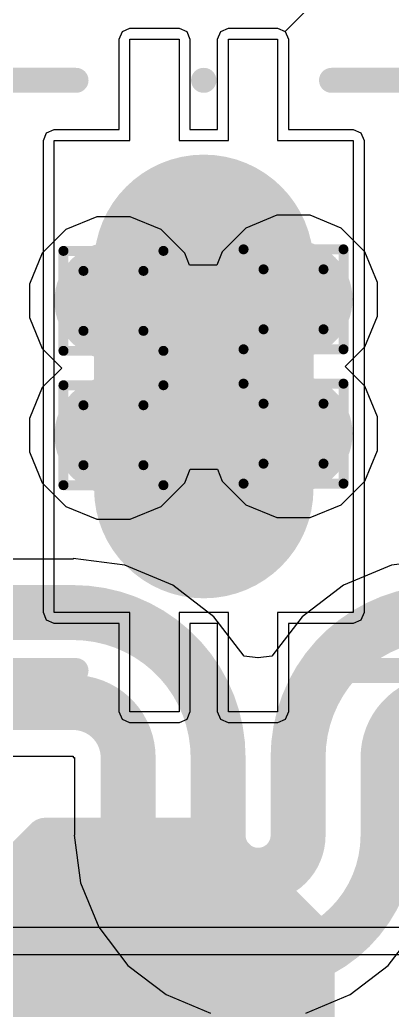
# Model space of a CAD drawing. Header units: inches. Extents: x -22 to 5433, y -13 to 5447.
# Drawn here: x -8.84 to -6.95, y -0.45 to 4.58 of the extents above; entities that cross this region are included whole.
import ezdxf

# ---------------------------------------------------------------- set-up
doc = ezdxf.new("R2010")
doc.units = ezdxf.units.IN
for name, color, linetype in [('Bottom Layer', 5, 'Continuous'), ('Drill Drawing', 1, 'Continuous'), ('Ground', 16, 'Continuous'), ('Power', 76, 'Continuous'), ('Top Layer', 1, 'Continuous'), ('Top Overlay', 2, 'Continuous'), ('Top Paste', 8, 'Continuous'), ('Top Solder', 216, 'Continuous'), ('Via Holes', 16, 'Continuous')]:
    doc.layers.add(name, color=color, linetype=linetype)

msp = doc.modelspace()

# ---------------------------------------------------------------- hatches: boundary and pattern name
at = {"layer": 'Bottom Layer'}
h = msp.add_hatch(color=5, dxfattribs=at)
edge = h.paths.add_edge_path()
edge.add_arc((-8.3615, 3.1557), 0.3, 0, 360)
h = msp.add_hatch(color=5, dxfattribs=at)
edge = h.paths.add_edge_path()
edge.add_arc((-7.4465, 3.1636), 0.3, 0, 360)
h = msp.add_hatch(color=5, dxfattribs=at)
edge = h.paths.add_edge_path()
edge.add_arc((-8.3615, 2.4729), 0.3, 0, 360)
h = msp.add_hatch(color=5, dxfattribs=at)
edge = h.paths.add_edge_path()
edge.add_arc((-7.4465, 2.4808), 0.3, 0, 360)
at = {"layer": 'Ground'}
h = msp.add_hatch(color=16, dxfattribs=at)
edge = h.paths.add_edge_path()
edge.add_arc((-8.3615, 3.1557), 0.3, 0, 360)
h = msp.add_hatch(color=16, dxfattribs=at)
edge = h.paths.add_edge_path()
edge.add_arc((-7.4465, 3.1636), 0.3, 0, 360)
h = msp.add_hatch(color=16, dxfattribs=at)
edge = h.paths.add_edge_path()
edge.add_arc((-8.3615, 2.4729), 0.3, 0, 360)
h = msp.add_hatch(color=16, dxfattribs=at)
edge = h.paths.add_edge_path()
edge.add_arc((-7.4465, 2.4808), 0.3, 0, 360)
at = {"layer": 'Power'}
h = msp.add_hatch(color=76, dxfattribs=at)
edge = h.paths.add_edge_path()
edge.add_arc((-8.3615, 3.1557), 0.3, 0, 360)
h = msp.add_hatch(color=76, dxfattribs=at)
edge = h.paths.add_edge_path()
edge.add_arc((-7.4465, 3.1636), 0.3, 0, 360)
h = msp.add_hatch(color=76, dxfattribs=at)
edge = h.paths.add_edge_path()
edge.add_arc((-8.3615, 2.4729), 0.3, 0, 360)
h = msp.add_hatch(color=76, dxfattribs=at)
edge = h.paths.add_edge_path()
edge.add_arc((-7.4465, 2.4808), 0.3, 0, 360)
at = {"layer": 'Top Layer'}
h = msp.add_hatch(color=1, dxfattribs=at)
edge = h.paths.add_edge_path()
edge.add_arc((-7.9025, 2.2014), 0.456, 180, 360)
edge.add_line((-7.4465, 2.2014), (-7.4465, 3.3414))
edge.add_arc((-7.9025, 3.3414), 0.456, 0, 180)
edge.add_line((-8.3585, 3.3414), (-8.3585, 2.2014))
h = msp.add_hatch(color=1, dxfattribs=at)
edge = h.paths.add_edge_path()
edge.add_arc((-8.3615, 3.1557), 0.3, 0, 360)
h = msp.add_hatch(color=1, dxfattribs=at)
edge = h.paths.add_edge_path()
edge.add_arc((-7.4465, 3.1636), 0.3, 0, 360)
h = msp.add_hatch(color=1, dxfattribs=at)
edge = h.paths.add_edge_path()
edge.add_arc((-8.3615, 2.4729), 0.3, 0, 360)
h = msp.add_hatch(color=1, dxfattribs=at)
edge = h.paths.add_edge_path()
edge.add_arc((-7.4465, 2.4808), 0.3, 0, 360)
msp.add_hatch(color=1, dxfattribs=at).paths.add_polyline_path([(-8.6576, -1.2734), (-7.8956, -1.2734), (-7.5146, -0.8924), (-7.5146, -0.1304), (-7.8956, 0.2506), (-8.6576, 0.2506), (-9.0386, -0.1304), (-9.0386, -0.8924)])
at = {"layer": 'Top Paste'}
h = msp.add_hatch(color=8, dxfattribs=at)
edge = h.paths.add_edge_path()
edge.add_arc((-7.9025, 2.2014), 0.456, 180, 360)
edge.add_line((-7.4465, 2.2014), (-7.4465, 3.3414))
edge.add_arc((-7.9025, 3.3414), 0.456, 0, 180)
edge.add_line((-8.3585, 3.3414), (-8.3585, 2.2014))
msp.add_hatch(color=8, dxfattribs=at).paths.add_polyline_path([(-8.6576, -1.2734), (-7.8956, -1.2734), (-7.5146, -0.8924), (-7.5146, -0.1304), (-7.8956, 0.2506), (-8.6576, 0.2506), (-9.0386, -0.1304), (-9.0386, -0.8924)])
at = {"layer": 'Top Solder'}
h = msp.add_hatch(color=216, dxfattribs=at)
edge = h.paths.add_edge_path()
edge.add_arc((-7.9025, 2.2014), 0.5576, 180, 360)
edge.add_line((-7.3449, 2.2014), (-7.3449, 3.3414))
edge.add_arc((-7.9025, 3.3414), 0.5576, 0, 180)
edge.add_line((-8.4601, 3.3414), (-8.4601, 2.2014))
msp.add_hatch(color=216, dxfattribs=at).paths.add_polyline_path([(-8.7084, -1.375), (-7.8448, -1.375), (-7.413, -0.9432), (-7.413, -0.0796), (-7.8448, 0.3522), (-8.7084, 0.3522), (-9.1402, -0.0796), (-9.1402, -0.9432)])
at = {"layer": 'Via Holes'}
h = msp.add_hatch(color=7, dxfattribs=at)
edge = h.paths.add_edge_path()
edge.add_arc((-8.3615, 3.1557), 0.15, 0, 360)
h = msp.add_hatch(color=7, dxfattribs=at)
edge = h.paths.add_edge_path()
edge.add_arc((-7.4465, 3.1636), 0.15, 0, 360)
h = msp.add_hatch(color=7, dxfattribs=at)
edge = h.paths.add_edge_path()
edge.add_arc((-8.3615, 2.4729), 0.15, 0, 360)
h = msp.add_hatch(color=7, dxfattribs=at)
edge = h.paths.add_edge_path()
edge.add_arc((-7.4465, 2.4808), 0.15, 0, 360)

# ---------------------------------------------------------------- linework, layer by layer
at = {"layer": 'Bottom Layer'}
for p, q in [((-8.5663, 1.8434), (-10.1313, 1.8434)), ((-8.3044, 1.8123), (-8.5663, 1.8468)), ((-8.5663, 1.8468), (-8.5663, 1.8434)), ((-8.0603, 1.7112), (-8.3044, 1.8123)), ((-6.9486, 1.8123), (-7.1927, 1.7112)), ((-6.6867, 1.8468), (-6.9486, 1.8123)), ((-7.8507, 1.5504), (-8.0603, 1.7112)), ((-7.1927, 1.7112), (-7.4023, 1.5504)), ((-7.6968, 1.3498), (-7.8507, 1.5504)), ((-7.4023, 1.5504), (-7.5562, 1.3498)), ((-7.6273, 1.3408), (-7.6968, 1.3498)), ((-7.6257, 1.3408), (-7.6273, 1.3408)), ((-7.5562, 1.3498), (-7.6257, 1.3408)), ((-10.4333, 0.8423), (-8.5663, 0.8423)), ((-8.5663, 0.8423), (-8.5663, 0.8349)), ((-8.5663, 0.8349), (-8.5588, 0.8349)), ((-8.5588, 0.8349), (-8.5588, 0.4393)), ((-8.5588, 0.4393), (-8.5616, 0.4393)), ((-8.5616, 0.4393), (-8.5297, 0.1973)), ((-8.5297, 0.1973), (-8.4363, -0.0282)), ((-8.4363, -0.0282), (-8.2877, -0.2219)), ((-6.9653, -0.2219), (-6.8167, -0.0282)), ((-8.2877, -0.2219), (-8.0941, -0.3705)), ((-7.159, -0.3705), (-6.9653, -0.2219)), ((-8.0941, -0.3705), (-7.8685, -0.4639)), ((-7.3845, -0.4639), (-7.159, -0.3705))]:
    msp.add_line(p, q, dxfattribs=at)
for points in [[(-9.6627, 1.5715, 0.2794, 0.2794, 0), (-8.5663, 1.5715, 0.2794, 0.2794, 0)], [(-8.5663, 1.5715, 0.2794, 0.2794, -0.414214), (-7.8297, 0.8349, 0.2794, 0.2794, 0)], [(-7.4233, 0.8349, 0.2794, 0.2794, -0.414214), (-6.6867, 1.5715, 0.2794, 0.2794, 0)], [(-9.6627, 1.1143, 0.2794, 0.2794, 0), (-8.5663, 1.1143, 0.2794, 0.2794, 0)], [(-8.5663, 1.1143, 0.2794, 0.2794, -0.414214), (-8.2869, 0.8349, 0.2794, 0.2794, 0)], [(-6.9661, 0.8349, 0.2794, 0.2794, -0.414214), (-6.6867, 1.1143, 0.2794, 0.2794, 0)], [(-8.2869, 0.4393, 0.2794, 0.2794, 0), (-8.2869, 0.8349, 0.2794, 0.2794, 0)], [(-7.8297, 0.4393, 0.2794, 0.2794, 0), (-7.8297, 0.8349, 0.2794, 0.2794, 0)], [(-7.4233, 0.4393, 0.2794, 0.2794, 0), (-7.4233, 0.8349, 0.2794, 0.2794, 0)], [(-6.9661, 0.4393, 0.2794, 0.2794, 0), (-6.9661, 0.8349, 0.2794, 0.2794, 0)], [(-6.9661, 0.4393, 0.2794, 0.2794, -1), (-8.2869, 0.4393, 0.2794, 0.2794, 0)], [(-7.4233, 0.4393, 0.2794, 0.2794, -1), (-7.8297, 0.4393, 0.2794, 0.2794, 0)]]:
    msp.add_lwpolyline(points, format="xyseb", dxfattribs=at)
for points in [[(-8.6362, 1.5715, 0.1397, 0.1397, 1), (-8.4965, 1.5715, 0.1397, 0.1397, 1)], [(-8.6362, 1.5715, 0.1397, 0.1397, 1), (-8.4965, 1.5715, 0.1397, 0.1397, 1)], [(-8.6362, 1.1143, 0.1397, 0.1397, 1), (-8.4965, 1.1143, 0.1397, 0.1397, 1)], [(-8.6362, 1.1143, 0.1397, 0.1397, 1), (-8.4965, 1.1143, 0.1397, 0.1397, 1)], [(-8.3568, 0.8349, 0.1397, 0.1397, 1), (-8.2171, 0.8349, 0.1397, 0.1397, 1)], [(-8.3568, 0.8349, 0.1397, 0.1397, 1), (-8.2171, 0.8349, 0.1397, 0.1397, 1)], [(-7.8996, 0.8349, 0.1397, 0.1397, 1), (-7.7599, 0.8349, 0.1397, 0.1397, 1)], [(-7.8996, 0.8349, 0.1397, 0.1397, 1), (-7.7599, 0.8349, 0.1397, 0.1397, 1)], [(-7.4932, 0.8349, 0.1397, 0.1397, 1), (-7.3535, 0.8349, 0.1397, 0.1397, 1)], [(-7.4932, 0.8349, 0.1397, 0.1397, 1), (-7.3535, 0.8349, 0.1397, 0.1397, 1)], [(-7.036, 0.8349, 0.1397, 0.1397, 1), (-6.8963, 0.8349, 0.1397, 0.1397, 1)], [(-7.036, 0.8349, 0.1397, 0.1397, 1), (-6.8963, 0.8349, 0.1397, 0.1397, 1)], [(-8.3568, 0.4393, 0.1397, 0.1397, 1), (-8.2171, 0.4393, 0.1397, 0.1397, 1)], [(-8.3568, 0.4393, 0.1397, 0.1397, 1), (-8.2171, 0.4393, 0.1397, 0.1397, 1)], [(-7.8996, 0.4393, 0.1397, 0.1397, 1), (-7.7599, 0.4393, 0.1397, 0.1397, 1)], [(-7.8996, 0.4393, 0.1397, 0.1397, 1), (-7.7599, 0.4393, 0.1397, 0.1397, 1)], [(-7.4932, 0.4393, 0.1397, 0.1397, 1), (-7.3535, 0.4393, 0.1397, 0.1397, 1)], [(-7.4932, 0.4393, 0.1397, 0.1397, 1), (-7.3535, 0.4393, 0.1397, 0.1397, 1)], [(-7.036, 0.4393, 0.1397, 0.1397, 1), (-6.8963, 0.4393, 0.1397, 0.1397, 1)], [(-7.036, 0.4393, 0.1397, 0.1397, 1), (-6.8963, 0.4393, 0.1397, 0.1397, 1)]]:
    msp.add_lwpolyline(points, format="xyseb", close=True, dxfattribs=at)
at = {"layer": 'Drill Drawing'}
for points in [[(-8.6155, 3.4097, 0.0508, 0.0508, 0), (-8.1075, 3.4097, 0.0508, 0.0508, 0)], [(-8.6155, 2.9017, 0.0508, 0.0508, 0), (-8.6155, 3.4097, 0.0508, 0.0508, 0)], [(-8.1075, 2.9017, 0.0508, 0.0508, 0), (-8.1075, 3.4097, 0.0508, 0.0508, 0)], [(-7.7005, 3.4176, 0.0508, 0.0508, 0), (-7.1925, 3.4176, 0.0508, 0.0508, 0)], [(-7.7005, 2.9096, 0.0508, 0.0508, 0), (-7.7005, 3.4176, 0.0508, 0.0508, 0)], [(-7.1925, 2.9096, 0.0508, 0.0508, 0), (-7.1925, 3.4176, 0.0508, 0.0508, 0)], [(-8.5139, 3.3081, 0.0508, 0.0508, 0), (-8.2091, 3.3081, 0.0508, 0.0508, 0)], [(-8.5139, 3.0033, 0.0508, 0.0508, 0), (-8.5139, 3.3081, 0.0508, 0.0508, 0)], [(-8.2091, 3.0033, 0.0508, 0.0508, 0), (-8.2091, 3.3081, 0.0508, 0.0508, 0)], [(-7.5989, 3.316, 0.0508, 0.0508, 0), (-7.2941, 3.316, 0.0508, 0.0508, 0)], [(-7.5989, 3.0112, 0.0508, 0.0508, 0), (-7.5989, 3.316, 0.0508, 0.0508, 0)], [(-7.2941, 3.0112, 0.0508, 0.0508, 0), (-7.2941, 3.316, 0.0508, 0.0508, 0)], [(-8.5139, 3.0033, 0.0508, 0.0508, 0), (-8.2091, 3.0033, 0.0508, 0.0508, 0)], [(-7.5989, 3.0112, 0.0508, 0.0508, 0), (-7.2941, 3.0112, 0.0508, 0.0508, 0)], [(-8.6155, 2.9017, 0.0508, 0.0508, 0), (-8.1075, 2.9017, 0.0508, 0.0508, 0)], [(-7.7005, 2.9096, 0.0508, 0.0508, 0), (-7.1925, 2.9096, 0.0508, 0.0508, 0)], [(-8.6155, 2.7269, 0.0508, 0.0508, 0), (-8.1075, 2.7269, 0.0508, 0.0508, 0)], [(-8.6155, 2.2189, 0.0508, 0.0508, 0), (-8.6155, 2.7269, 0.0508, 0.0508, 0)], [(-8.1075, 2.2189, 0.0508, 0.0508, 0), (-8.1075, 2.7269, 0.0508, 0.0508, 0)], [(-7.7005, 2.7348, 0.0508, 0.0508, 0), (-7.1925, 2.7348, 0.0508, 0.0508, 0)], [(-7.7005, 2.2268, 0.0508, 0.0508, 0), (-7.7005, 2.7348, 0.0508, 0.0508, 0)], [(-7.1925, 2.2268, 0.0508, 0.0508, 0), (-7.1925, 2.7348, 0.0508, 0.0508, 0)], [(-8.5139, 2.6253, 0.0508, 0.0508, 0), (-8.2091, 2.6253, 0.0508, 0.0508, 0)], [(-8.5139, 2.3205, 0.0508, 0.0508, 0), (-8.5139, 2.6253, 0.0508, 0.0508, 0)], [(-8.2091, 2.3205, 0.0508, 0.0508, 0), (-8.2091, 2.6253, 0.0508, 0.0508, 0)], [(-7.5989, 2.6332, 0.0508, 0.0508, 0), (-7.2941, 2.6332, 0.0508, 0.0508, 0)], [(-7.5989, 2.3284, 0.0508, 0.0508, 0), (-7.5989, 2.6332, 0.0508, 0.0508, 0)], [(-7.2941, 2.3284, 0.0508, 0.0508, 0), (-7.2941, 2.6332, 0.0508, 0.0508, 0)], [(-8.5139, 2.3205, 0.0508, 0.0508, 0), (-8.2091, 2.3205, 0.0508, 0.0508, 0)], [(-7.5989, 2.3284, 0.0508, 0.0508, 0), (-7.2941, 2.3284, 0.0508, 0.0508, 0)], [(-8.6155, 2.2189, 0.0508, 0.0508, 0), (-8.1075, 2.2189, 0.0508, 0.0508, 0)], [(-7.7005, 2.2268, 0.0508, 0.0508, 0), (-7.1925, 2.2268, 0.0508, 0.0508, 0)]]:
    msp.add_lwpolyline(points, format="xyseb", dxfattribs=at)
for points in [[(-8.6282, 3.4097, 0.0254, 0.0254, 1), (-8.6028, 3.4097, 0.0254, 0.0254, 1)], [(-8.6282, 3.4097, 0.0254, 0.0254, 1), (-8.6028, 3.4097, 0.0254, 0.0254, 1)], [(-8.1202, 3.4097, 0.0254, 0.0254, 1), (-8.0948, 3.4097, 0.0254, 0.0254, 1)], [(-8.1202, 3.4097, 0.0254, 0.0254, 1), (-8.0948, 3.4097, 0.0254, 0.0254, 1)], [(-7.7132, 3.4176, 0.0254, 0.0254, 1), (-7.6878, 3.4176, 0.0254, 0.0254, 1)], [(-7.7132, 3.4176, 0.0254, 0.0254, 1), (-7.6878, 3.4176, 0.0254, 0.0254, 1)], [(-7.2052, 3.4176, 0.0254, 0.0254, 1), (-7.1798, 3.4176, 0.0254, 0.0254, 1)], [(-7.2052, 3.4176, 0.0254, 0.0254, 1), (-7.1798, 3.4176, 0.0254, 0.0254, 1)], [(-8.5266, 3.3081, 0.0254, 0.0254, 1), (-8.5012, 3.3081, 0.0254, 0.0254, 1)], [(-8.5266, 3.3081, 0.0254, 0.0254, 1), (-8.5012, 3.3081, 0.0254, 0.0254, 1)], [(-8.2218, 3.3081, 0.0254, 0.0254, 1), (-8.1964, 3.3081, 0.0254, 0.0254, 1)], [(-8.2218, 3.3081, 0.0254, 0.0254, 1), (-8.1964, 3.3081, 0.0254, 0.0254, 1)], [(-7.6116, 3.316, 0.0254, 0.0254, 1), (-7.5862, 3.316, 0.0254, 0.0254, 1)], [(-7.6116, 3.316, 0.0254, 0.0254, 1), (-7.5862, 3.316, 0.0254, 0.0254, 1)], [(-7.3068, 3.316, 0.0254, 0.0254, 1), (-7.2814, 3.316, 0.0254, 0.0254, 1)], [(-7.3068, 3.316, 0.0254, 0.0254, 1), (-7.2814, 3.316, 0.0254, 0.0254, 1)], [(-8.5266, 3.0033, 0.0254, 0.0254, 1), (-8.5012, 3.0033, 0.0254, 0.0254, 1)], [(-8.5266, 3.0033, 0.0254, 0.0254, 1), (-8.5012, 3.0033, 0.0254, 0.0254, 1)], [(-8.2218, 3.0033, 0.0254, 0.0254, 1), (-8.1964, 3.0033, 0.0254, 0.0254, 1)], [(-8.2218, 3.0033, 0.0254, 0.0254, 1), (-8.1964, 3.0033, 0.0254, 0.0254, 1)], [(-7.6116, 3.0112, 0.0254, 0.0254, 1), (-7.5862, 3.0112, 0.0254, 0.0254, 1)], [(-7.6116, 3.0112, 0.0254, 0.0254, 1), (-7.5862, 3.0112, 0.0254, 0.0254, 1)], [(-7.3068, 3.0112, 0.0254, 0.0254, 1), (-7.2814, 3.0112, 0.0254, 0.0254, 1)], [(-7.3068, 3.0112, 0.0254, 0.0254, 1), (-7.2814, 3.0112, 0.0254, 0.0254, 1)], [(-8.6282, 2.9017, 0.0254, 0.0254, 1), (-8.6028, 2.9017, 0.0254, 0.0254, 1)], [(-8.6282, 2.9017, 0.0254, 0.0254, 1), (-8.6028, 2.9017, 0.0254, 0.0254, 1)], [(-8.1202, 2.9017, 0.0254, 0.0254, 1), (-8.0948, 2.9017, 0.0254, 0.0254, 1)], [(-8.1202, 2.9017, 0.0254, 0.0254, 1), (-8.0948, 2.9017, 0.0254, 0.0254, 1)], [(-7.7132, 2.9096, 0.0254, 0.0254, 1), (-7.6878, 2.9096, 0.0254, 0.0254, 1)], [(-7.7132, 2.9096, 0.0254, 0.0254, 1), (-7.6878, 2.9096, 0.0254, 0.0254, 1)], [(-7.2052, 2.9096, 0.0254, 0.0254, 1), (-7.1798, 2.9096, 0.0254, 0.0254, 1)], [(-7.2052, 2.9096, 0.0254, 0.0254, 1), (-7.1798, 2.9096, 0.0254, 0.0254, 1)], [(-8.6282, 2.7269, 0.0254, 0.0254, 1), (-8.6028, 2.7269, 0.0254, 0.0254, 1)], [(-8.6282, 2.7269, 0.0254, 0.0254, 1), (-8.6028, 2.7269, 0.0254, 0.0254, 1)], [(-8.1202, 2.7269, 0.0254, 0.0254, 1), (-8.0948, 2.7269, 0.0254, 0.0254, 1)], [(-8.1202, 2.7269, 0.0254, 0.0254, 1), (-8.0948, 2.7269, 0.0254, 0.0254, 1)], [(-7.7132, 2.7348, 0.0254, 0.0254, 1), (-7.6878, 2.7348, 0.0254, 0.0254, 1)], [(-7.7132, 2.7348, 0.0254, 0.0254, 1), (-7.6878, 2.7348, 0.0254, 0.0254, 1)], [(-7.2052, 2.7348, 0.0254, 0.0254, 1), (-7.1798, 2.7348, 0.0254, 0.0254, 1)], [(-7.2052, 2.7348, 0.0254, 0.0254, 1), (-7.1798, 2.7348, 0.0254, 0.0254, 1)], [(-8.5266, 2.6253, 0.0254, 0.0254, 1), (-8.5012, 2.6253, 0.0254, 0.0254, 1)], [(-8.5266, 2.6253, 0.0254, 0.0254, 1), (-8.5012, 2.6253, 0.0254, 0.0254, 1)], [(-8.2218, 2.6253, 0.0254, 0.0254, 1), (-8.1964, 2.6253, 0.0254, 0.0254, 1)], [(-8.2218, 2.6253, 0.0254, 0.0254, 1), (-8.1964, 2.6253, 0.0254, 0.0254, 1)], [(-7.6116, 2.6332, 0.0254, 0.0254, 1), (-7.5862, 2.6332, 0.0254, 0.0254, 1)], [(-7.6116, 2.6332, 0.0254, 0.0254, 1), (-7.5862, 2.6332, 0.0254, 0.0254, 1)], [(-7.3068, 2.6332, 0.0254, 0.0254, 1), (-7.2814, 2.6332, 0.0254, 0.0254, 1)], [(-7.3068, 2.6332, 0.0254, 0.0254, 1), (-7.2814, 2.6332, 0.0254, 0.0254, 1)], [(-8.5266, 2.3205, 0.0254, 0.0254, 1), (-8.5012, 2.3205, 0.0254, 0.0254, 1)], [(-8.5266, 2.3205, 0.0254, 0.0254, 1), (-8.5012, 2.3205, 0.0254, 0.0254, 1)], [(-8.2218, 2.3205, 0.0254, 0.0254, 1), (-8.1964, 2.3205, 0.0254, 0.0254, 1)], [(-8.2218, 2.3205, 0.0254, 0.0254, 1), (-8.1964, 2.3205, 0.0254, 0.0254, 1)], [(-7.6116, 2.3284, 0.0254, 0.0254, 1), (-7.5862, 2.3284, 0.0254, 0.0254, 1)], [(-7.6116, 2.3284, 0.0254, 0.0254, 1), (-7.5862, 2.3284, 0.0254, 0.0254, 1)], [(-7.3068, 2.3284, 0.0254, 0.0254, 1), (-7.2814, 2.3284, 0.0254, 0.0254, 1)], [(-7.3068, 2.3284, 0.0254, 0.0254, 1), (-7.2814, 2.3284, 0.0254, 0.0254, 1)], [(-8.6282, 2.2189, 0.0254, 0.0254, 1), (-8.6028, 2.2189, 0.0254, 0.0254, 1)], [(-8.6282, 2.2189, 0.0254, 0.0254, 1), (-8.6028, 2.2189, 0.0254, 0.0254, 1)], [(-8.1202, 2.2189, 0.0254, 0.0254, 1), (-8.0948, 2.2189, 0.0254, 0.0254, 1)], [(-8.1202, 2.2189, 0.0254, 0.0254, 1), (-8.0948, 2.2189, 0.0254, 0.0254, 1)], [(-7.7132, 2.2268, 0.0254, 0.0254, 1), (-7.6878, 2.2268, 0.0254, 0.0254, 1)], [(-7.7132, 2.2268, 0.0254, 0.0254, 1), (-7.6878, 2.2268, 0.0254, 0.0254, 1)], [(-7.2052, 2.2268, 0.0254, 0.0254, 1), (-7.1798, 2.2268, 0.0254, 0.0254, 1)], [(-7.2052, 2.2268, 0.0254, 0.0254, 1), (-7.1798, 2.2268, 0.0254, 0.0254, 1)]]:
    msp.add_lwpolyline(points, format="xyseb", close=True, dxfattribs=at)
at = {"layer": 'Power'}
for p, q in [((-8.4465, 3.5827), (-8.6034, 3.5177)), ((-8.2766, 3.5827), (-8.4465, 3.5827)), ((-8.1197, 3.5177), (-8.2766, 3.5827)), ((-7.5314, 3.5906), (-7.6884, 3.5256)), ((-7.3616, 3.5906), (-7.5314, 3.5906)), ((-7.2046, 3.5256), (-7.3616, 3.5906)), ((-7.6884, 3.5256), (-7.8085, 3.4055)), ((-7.0845, 3.4055), (-7.2046, 3.5256)), ((-8.6034, 3.5177), (-8.7235, 3.3976)), ((-7.9995, 3.3976), (-8.1197, 3.5177)), ((-8.7235, 3.3976), (-8.7885, 3.2407)), ((-7.9744, 3.3369), (-7.9995, 3.3976)), ((-7.8085, 3.4055), (-7.8369, 3.3369)), ((-7.0195, 3.2485), (-7.0845, 3.4055)), ((-7.8369, 3.3369), (-7.9744, 3.3369)), ((-8.7885, 3.2407), (-8.7885, 3.0708)), ((-7.0195, 3.0787), (-7.0195, 3.2485)), ((-8.7885, 3.0708), (-8.7235, 2.9139)), ((-7.0845, 2.9217), (-7.0195, 3.0787)), ((-7.184, 2.8222), (-7.0845, 2.9217)), ((-8.7235, 2.9139), (-8.624, 2.8143)), ((-7.0845, 2.7227), (-7.184, 2.8222)), ((-8.624, 2.8143), (-8.7235, 2.7148)), ((-7.0195, 2.5657), (-7.0845, 2.7227)), ((-8.7235, 2.7148), (-8.7885, 2.5579)), ((-8.7885, 2.5579), (-8.7885, 2.388)), ((-7.0195, 2.3959), (-7.0195, 2.5657)), ((-8.7885, 2.388), (-8.7235, 2.231)), ((-7.0845, 2.2389), (-7.0195, 2.3959)), ((-7.9995, 2.231), (-7.9711, 2.2997)), ((-7.9711, 2.2997), (-7.8336, 2.2997)), ((-7.8336, 2.2997), (-7.8085, 2.2389)), ((-8.7235, 2.231), (-8.6034, 2.1109)), ((-8.1197, 2.1109), (-7.9995, 2.231)), ((-7.8085, 2.2389), (-7.6884, 2.1188)), ((-7.2046, 2.1188), (-7.0845, 2.2389)), ((-7.6884, 2.1188), (-7.5314, 2.0538)), ((-7.3616, 2.0538), (-7.2046, 2.1188)), ((-8.6034, 2.1109), (-8.4465, 2.0459)), ((-8.2766, 2.0459), (-8.1197, 2.1109)), ((-8.4465, 2.0459), (-8.2766, 2.0459)), ((-7.5314, 2.0538), (-7.3616, 2.0538)), ((-6.7831, -0.0288), (-14.0001, -0.0288)), ((-13.7693, -0.1662), (-6.7831, -0.1662))]:
    msp.add_line(p, q, dxfattribs=at)
at = {"layer": 'Top Layer'}
for p, q in [((-8.2776, 3.9714), (-8.2776, 4.4866)), ((-8.2776, 4.4866), (-8.0276, 4.4866)), ((-8.0276, 4.4866), (-8.0276, 3.9714)), ((-7.7776, 3.9714), (-7.7776, 4.4866)), ((-7.7776, 4.4866), (-7.5276, 4.4866)), ((-7.5276, 4.4866), (-7.5276, 3.9714)), ((-8.6626, 3.9714), (-8.6626, 3.9714)), ((-8.6626, 3.9714), (-8.2776, 3.9714)), ((-8.6626, 3.6666), (-8.6626, 3.9714)), ((-8.0276, 3.9714), (-7.7776, 3.9714)), ((-7.5276, 3.9714), (-7.1426, 3.9714)), ((-7.1426, 3.9714), (-7.1426, 1.5714)), ((-8.6626, 1.5714), (-8.6626, 3.6666)), ((-8.6626, 3.6666), (-8.6626, 3.6666)), ((-8.2776, 1.5714), (-8.6626, 1.5714)), ((-8.2776, 1.0666), (-8.2776, 1.5714)), ((-7.7776, 1.5714), (-8.0276, 1.5714)), ((-8.0276, 1.5714), (-8.0276, 1.0666)), ((-7.7776, 1.0666), (-7.7776, 1.5714)), ((-7.1426, 1.5714), (-7.5276, 1.5714)), ((-7.5276, 1.5714), (-7.5276, 1.0666)), ((-8.0276, 1.0666), (-8.2776, 1.0666)), ((-7.5276, 1.0666), (-7.7776, 1.0666))]:
    msp.add_line(p, q, dxfattribs=at)
at = {"layer": 'Top Overlay'}
for points in [[(-9.4026, 4.2766, 0.127, 0.127, 0), (-8.5517, 4.2766, 0.127, 0.127, 0)], [(-7.9035, 4.2766, 0.127, 0.127, 0), (-7.9017, 4.2766, 0.127, 0.127, 0)], [(-7.2534, 4.2766, 0.127, 0.127, 0), (-6.4026, 4.2766, 0.127, 0.127, 0)], [(-9.4026, 1.2766, 0.127, 0.127, 0), (-8.5517, 1.2766, 0.127, 0.127, 0)], [(-7.9035, 1.2766, 0.127, 0.127, 0), (-7.9017, 1.2766, 0.127, 0.127, 0)], [(-7.2535, 1.2766, 0.127, 0.127, 0), (-6.4026, 1.2766, 0.127, 0.127, 0)], [(-9.2164, -0.0796, 0.2, 0.2, 0), (-8.7084, 0.4284, 0.2, 0.2, 0)], [(-8.7084, 0.4284, 0.2, 0.2, 0), (-7.8448, 0.4284, 0.2, 0.2, 0)], [(-7.8448, 0.4284, 0.2, 0.2, 0), (-7.3368, -0.0796, 0.2, 0.2, 0)], [(-7.3368, -0.9432, 0.2, 0.2, 0), (-7.3368, -0.0796, 0.2, 0.2, 0)]]:
    msp.add_lwpolyline(points, format="xyseb", dxfattribs=at)
for points in [[(-8.5835, 4.2766, 0.0635, 0.0635, 1), (-8.52, 4.2766, 0.0635, 0.0635, 1)], [(-7.9352, 4.2766, 0.0635, 0.0635, 1), (-7.8717, 4.2766, 0.0635, 0.0635, 1)], [(-7.9335, 4.2766, 0.0635, 0.0635, 1), (-7.87, 4.2766, 0.0635, 0.0635, 1)], [(-7.2852, 4.2766, 0.0635, 0.0635, 1), (-7.2217, 4.2766, 0.0635, 0.0635, 1)], [(-8.5835, 1.2766, 0.0635, 0.0635, 1), (-8.52, 1.2766, 0.0635, 0.0635, 1)], [(-7.9352, 1.2766, 0.0635, 0.0635, 1), (-7.8717, 1.2766, 0.0635, 0.0635, 1)], [(-7.9335, 1.2766, 0.0635, 0.0635, 1), (-7.87, 1.2766, 0.0635, 0.0635, 1)], [(-7.2852, 1.2766, 0.0635, 0.0635, 1), (-7.2217, 1.2766, 0.0635, 0.0635, 1)], [(-8.7584, 0.4284, 0.1, 0.1, 1), (-8.6584, 0.4284, 0.1, 0.1, 1)], [(-8.7584, 0.4284, 0.1, 0.1, 1), (-8.6584, 0.4284, 0.1, 0.1, 1)], [(-7.8948, 0.4284, 0.1, 0.1, 1), (-7.7948, 0.4284, 0.1, 0.1, 1)], [(-7.8948, 0.4284, 0.1, 0.1, 1), (-7.7948, 0.4284, 0.1, 0.1, 1)], [(-7.3868, -0.0796, 0.1, 0.1, 1), (-7.2868, -0.0796, 0.1, 0.1, 1)], [(-7.3868, -0.0796, 0.1, 0.1, 1), (-7.2868, -0.0796, 0.1, 0.1, 1)]]:
    msp.add_lwpolyline(points, format="xyseb", close=True, dxfattribs=at)
at = {"layer": 'Top Solder'}
for p, q in [((-7.4887, 4.5255), (5432.8521, 5447.4931)), ((-8.3164, 4.5255), (-8.2776, 4.5416)), ((-8.2776, 4.5416), (-8.0276, 4.5416)), ((-8.0276, 4.5416), (-7.9887, 4.5255)), ((-7.8164, 4.5255), (-7.7776, 4.5416)), ((-7.7776, 4.5416), (-7.5276, 4.5416)), ((-7.5276, 4.5416), (-7.4887, 4.5255)), ((-8.3326, 4.4866), (-8.3164, 4.5255)), ((-8.3326, 4.0264), (-8.3326, 4.4866)), ((-7.9887, 4.5255), (-7.9726, 4.4866)), ((-7.9726, 4.4866), (-7.9726, 4.0264)), ((-7.8326, 4.4866), (-7.8164, 4.5255)), ((-7.8326, 4.0264), (-7.8326, 4.4866)), ((-7.4887, 4.5255), (-7.4726, 4.4866)), ((-7.4726, 4.4866), (-7.4726, 4.0264)), ((-8.7176, 3.9714), (-8.7015, 4.0103)), ((-8.7015, 4.0103), (-8.6626, 4.0264)), ((-8.6626, 4.0264), (-8.3326, 4.0264)), ((-7.9726, 4.0264), (-7.8326, 4.0264)), ((-7.4726, 4.0264), (-7.1426, 4.0264)), ((-7.1426, 4.0264), (-7.1037, 4.0103)), ((-7.1037, 4.0103), (-7.0876, 3.9714)), ((-8.7176, 3.6667), (-8.7176, 3.9714)), ((-7.0876, 3.9714), (-7.0876, 1.5714)), ((-8.7176, 3.6666), (-8.7176, 3.6667)), ((-8.7176, 1.5714), (-8.7176, 3.6666)), ((-8.7015, 1.5325), (-8.7176, 1.5714)), ((-7.0876, 1.5714), (-7.1037, 1.5325)), ((-8.6626, 1.5164), (-8.7015, 1.5325)), ((-8.3326, 1.5164), (-8.6626, 1.5164)), ((-8.3326, 1.0666), (-8.3326, 1.5164)), ((-7.8326, 1.5164), (-7.9726, 1.5164)), ((-7.9726, 1.5164), (-7.9726, 1.0666)), ((-7.8326, 1.0666), (-7.8326, 1.5164)), ((-7.1426, 1.5164), (-7.4726, 1.5164)), ((-7.4726, 1.5164), (-7.4726, 1.0666)), ((-7.1037, 1.5325), (-7.1426, 1.5164)), ((-8.3164, 1.0277), (-8.3326, 1.0666)), ((-7.9726, 1.0666), (-7.9887, 1.0277)), ((-7.8164, 1.0277), (-7.8326, 1.0666)), ((-7.4726, 1.0666), (-7.4887, 1.0277)), ((-8.2776, 1.0116), (-8.3164, 1.0277)), ((-8.0276, 1.0116), (-8.2776, 1.0116)), ((-7.9887, 1.0277), (-8.0276, 1.0116)), ((-7.7776, 1.0116), (-7.8164, 1.0277)), ((-7.5276, 1.0116), (-7.7776, 1.0116)), ((-7.4887, 1.0277), (-7.5276, 1.0116))]:
    msp.add_line(p, q, dxfattribs=at)

doc.saveas('drawing.dxf')
